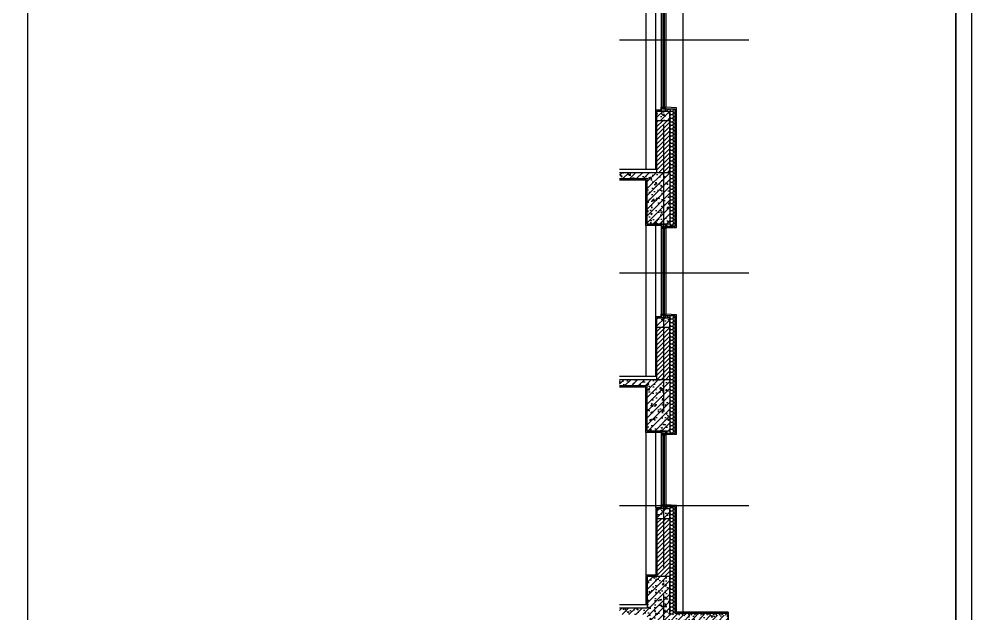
# Model space of a CAD drawing. Extents: x 39238 to 748440, y -374049 to 522939.
# Drawn here: x 733707 to 748440, y 217360 to 226562 of the extents above; entities that cross this region are included whole.
import ezdxf

# ---------------------------------------------------------------- set-up
doc = ezdxf.new("R2010")
doc.units = 0
doc.header["$LTSCALE"] = 1000
doc.header["$MEASUREMENT"] = 0
doc.linetypes.add('DOTE', pattern=[2.42, 2, -0.2, 0.02, -0.2])
for name, color, linetype in [('COLUMN', 9, 'Continuous'), ('DOTE', 1, 'DOTE'), ('Glass(玻璃)', 134, 'Continuous'), ('LINE_LOOK(看线)', 215, 'Continuous'), ('PUB_HATCH(详图填充)', 251, 'Continuous'), ('PUB_TITLE', 7, 'Continuous'), ('Steel(金属)', 151, 'Continuous'), ('WALL', 2, 'Continuous'), ('大样粉刷线', 43, 'Continuous')]:
    doc.layers.add(name, color=color, linetype=linetype)
pattern_1 = [(45, (845795.69, 376697.74), (-53.03301, 53.03301), []), (50, (845795.69, 376697.74), (215.17805, -18.82564), [22.5, -247.5]), (355, (845795.69, 376697.74), (-41.6254, 225.65764), [18, -198]), (100.4514, (845813.62, 376696.17), (173.55281, 206.83186), [19.12206, -210.34263]), (46.1842, (845795.69, 376757.74), (320.1723, -49.6557), [33.75, -371.25]), (96.6356, (845822.37, 376753.6), (280.3988, 292.23536), [28.6831, -315.5139]), (351.1842, (845795.7, 376757.74), (280.3986, 292.2356), [27, -297]), (21, (845825.69, 376742.74), (179.07212, -120.78567), [22.5, -247.5]), (326, (845825.69, 376742.74), (72.9946, 217.54501), [18, -198]), (71.4514, (845840.6, 376732.68), (252.0668, 96.75915), [19.12206, -210.34263]), (37.5, (845795.69, 376697.74), (3.647957, 99.868156), [0, -195.6, 0, -201, 0, -198.75]), (7.5, (845795.69, 376697.74), (78.92086, 118.323514), [0, -114.6, 0, -191.1, 0, -75.75]), (327.5, (845728.79, 376697.74), (160.14673, -6.76646), [0, -75, 0, -234, 0, -310.5]), (317.5, (845698.79, 376697.74), (174.95585, 30.0315), [0, -97.5, 0, -155.4, 0, -220.5])]
pattern_2 = [(45, (845795.69, 377497.74), (-53.03301, 53.03301), []), (50, (845795.69, 377497.74), (215.17805, -18.82564), [22.5, -247.5]), (355, (845795.69, 377497.74), (-41.6254, 225.65764), [18, -198]), (100.4514, (845813.62, 377496.17), (173.55281, 206.83186), [19.12206, -210.34263]), (46.1842, (845795.69, 377557.74), (320.1723, -49.6557), [33.75, -371.25]), (96.6356, (845822.37, 377553.6), (280.3988, 292.23536), [28.6831, -315.5139]), (351.1842, (845795.7, 377557.74), (280.3986, 292.2356), [27, -297]), (21, (845825.69, 377542.74), (179.07212, -120.78567), [22.5, -247.5]), (326, (845825.69, 377542.74), (72.9946, 217.54501), [18, -198]), (71.4514, (845840.6, 377532.68), (252.06679, 96.75915), [19.12206, -210.34263]), (37.5, (845795.69, 377497.74), (3.647957, 99.868156), [0, -195.6, 0, -201, 0, -198.75]), (7.5, (845795.69, 377497.74), (78.92086, 118.323514), [0, -114.6, 0, -191.1, 0, -75.75]), (327.5, (845728.79, 377497.74), (160.14673, -6.76646), [0, -75, 0, -234, 0, -310.5]), (317.5, (845698.79, 377497.74), (174.95585, 30.03149), [0, -97.5, 0, -155.4, 0, -220.5])]
pattern_3 = [(45, (845795.687, 377497.74), (-33.67596, 33.67596), [])]
pattern_4 = [(0, (845795.687, 377497.742), (47.625, 27.4963), [31.75, -63.5]), (120, (845795.687, 377497.742), (-47.6249943, 27.49631), [31.75, -63.5]), (60, (845795.687, 377497.742), (5.7e-06, 54.99261), [-63.5, 31.75])]

# ---------------------------------------------------------------- blocks, each defined once
blk = doc.blocks.new('A$C7CEB24DC')
at = {"layer": 'Steel(金属)'}
for p, q in [((-12, 60), (-35, 60)), ((-35, 0), (-35, 60)), ((35, 0), (-35, 0)), ((-17, 55), (-30, 55)), ((-30, 5), (-30, 55)), ((30, 5), (-30, 5)), ((-17, 55), (-17, 35)), ((17, 35), (-17, 35)), ((-12, 60), (-12, 40)), ((12, 40), (-12, 40)), ((12, 60), (12, 40)), ((35, 60), (12, 60)), ((17, 55), (17, 35)), ((30, 55), (17, 55)), ((30, 5), (30, 55)), ((35, 0), (35, 60))]:
    blk.add_line(p, q, dxfattribs=at)

msp = doc.modelspace()

# ---------------------------------------------------------------- hatches: boundary and pattern name
at = {"layer": 'PUB_HATCH(详图填充)'}
h = msp.add_hatch(dxfattribs=at)
h.set_pattern_fill('钢筋混凝土', color=256, scale=30, style=0)
h.set_pattern_definition(pattern_1)
h.paths.add_polyline_path([(743670, 225139), (743570, 225139), (743570, 224989), (743670, 224989)])
h.paths.add_polyline_path([(743670, 224989), (743770, 224989), (743770, 225139), (743670, 225139)])
h = msp.add_hatch(dxfattribs=at)
h.set_pattern_fill('HONEY', color=256, scale=20, style=0)
h.set_pattern_definition([(0, (845795.687, 376697.742), (47.625, 27.4963), [31.75, -63.5]), (120, (845795.687, 376697.742), (-47.6249943, 27.49631), [31.75, -63.5]), (60, (845795.687, 376697.742), (5.7e-06, 54.99261), [-63.5, 31.75])])
h.paths.add_polyline_path([(743770, 224189), (743770, 223389), (743705, 223389), (743705, 223359), (743850, 223359), (743850, 225169), (743705, 225169), (743705, 225139), (743770, 225139), (743770, 224989)])
h = msp.add_hatch(dxfattribs=at)
h.set_pattern_fill('ANSI31', color=256, scale=30, style=0)
h.set_pattern_definition([(45, (845795.687, 376697.74), (-33.67596, 33.67596), [])])
h.paths.add_polyline_path([(743770, 224989), (743670, 224989), (743670, 224189), (743770, 224189)])
h.paths.add_polyline_path([(743670, 224989), (743570, 224989), (743570, 224189), (743670, 224189)])
h = msp.add_hatch(dxfattribs=at)
h.set_pattern_fill('钢筋混凝土', color=256, scale=30, style=0)
h.set_pattern_definition(pattern_1)
h.paths.add_polyline_path([(743770, 224189), (742988, 224189), (742988, 224089), (743420, 224089), (743420, 223389), (743770, 223389)])
h = msp.add_hatch(dxfattribs=at)
h.set_pattern_fill('钢筋混凝土', color=256, scale=30, style=0)
h.set_pattern_definition(pattern_2)
h.paths.add_polyline_path([(743670, 221939), (743570, 221939), (743570, 221789), (743670, 221789)])
h.paths.add_polyline_path([(743770, 221939), (743670, 221939), (743670, 221789), (743770, 221789)])
h = msp.add_hatch(dxfattribs=at)
h.set_pattern_fill('HONEY', color=256, scale=20, style=0)
h.set_pattern_definition(pattern_4)
h.paths.add_polyline_path([(743770, 220989), (743770, 220189), (743705, 220189), (743705, 220159), (743850, 220159), (743850, 221969), (743705, 221969), (743705, 221939), (743770, 221939), (743770, 221789)])
h = msp.add_hatch(dxfattribs=at)
h.set_pattern_fill('ANSI31', color=256, scale=30, style=0)
h.set_pattern_definition(pattern_3)
h.paths.add_polyline_path([(743670, 220989), (743770, 220989), (743770, 221789), (743670, 221789)])
h.paths.add_polyline_path([(743670, 221789), (743570, 221789), (743570, 220989), (743670, 220989)])
h = msp.add_hatch(dxfattribs=at)
h.set_pattern_fill('钢筋混凝土', color=256, scale=30, style=0)
h.set_pattern_definition(pattern_2)
h.paths.add_polyline_path([(743770, 220989), (742988, 220989), (742988, 220889), (743420, 220889), (743420, 220189), (743770, 220189)])
h = msp.add_hatch(dxfattribs=at)
h.set_pattern_fill('钢筋混凝土', color=256, scale=30, style=0)
h.set_pattern_definition(pattern_2)
h.paths.add_polyline_path([(743570, 218839), (743670, 218839), (743670, 218989), (743570, 218989)])
h.paths.add_polyline_path([(743670, 218839), (743770, 218839), (743770, 218989), (743670, 218989)])
h = msp.add_hatch(dxfattribs=at)
h.set_pattern_fill('HONEY', color=256, scale=20, style=0)
h.set_pattern_definition(pattern_4)
h.paths.add_polyline_path([(744670, 217209), (744670, 217239), (743705, 217239), (743705, 217209)])
h.paths.add_polyline_path([(744670, 217339), (744670, 217369), (743850, 217369), (743850, 219019), (743705, 219019), (743705, 218989), (743770, 218989), (743770, 217339)])
h = msp.add_hatch(dxfattribs=at)
h.set_pattern_fill('ANSI31', color=256, scale=30, style=0)
h.set_pattern_definition(pattern_3)
h.paths.add_polyline_path([(743670, 218839), (743570, 218839), (743570, 217939), (743670, 217939)])
h.paths.add_polyline_path([(743770, 218839), (743670, 218839), (743670, 217939), (743770, 217939)])
h = msp.add_hatch(dxfattribs=at)
h.set_pattern_fill('钢筋混凝土', color=256, scale=30, style=0)
h.set_pattern_definition(pattern_2)
h.paths.add_polyline_path([(744670, 217239), (744670, 217339), (743770, 217339), (743770, 217939), (743420, 217939), (743420, 217451), (742988, 217451), (742988, 217351), (743420, 217351), (743420, 217239)])

# ---------------------------------------------------------------- linework, layer by layer
at = {"layer": 'COLUMN'}
for p, q in [((743570, 225139), (743770, 225139)), ((743570, 224989), (743570, 225139)), ((743770, 224989), (743770, 225139)), ((743770, 224989), (743570, 224989)), ((743570, 221939), (743770, 221939)), ((743570, 221789), (743570, 221939)), ((743770, 221789), (743770, 221939)), ((743770, 221789), (743570, 221789)), ((743570, 218989), (743770, 218989)), ((743570, 218989), (743570, 218839)), ((743770, 218839), (743770, 218989)), ((743570, 218839), (743770, 218839)), ((744670, 217389), (744670, 217189))]:
    msp.add_line(p, q, dxfattribs=at)
for points in [[(742988, 224189), (743770, 224189), (743770, 223389), (743420, 223389), (743420, 224089), (742988, 224089)], [(742988, 220989), (743770, 220989), (743770, 220189), (743420, 220189), (743420, 220889), (742988, 220889)], [(743770, 217339), (743770, 217939), (743420, 217939), (743420, 217451), (742988, 217451)]]:
    msp.add_lwpolyline(points, dxfattribs=at)
at = {"layer": 'DOTE', "linetype": 'DOTE'}
for p, q in [((743670, 239439), (743670, 214775)), ((742988, 226239), (745158, 226239)), ((742988, 222639), (745158, 222639)), ((742988, 219039), (745158, 219039))]:
    msp.add_line(p, q, dxfattribs=at)
at = {"layer": 'Glass(玻璃)'}
for p, q in [((743635, 227129), (743635, 225199)), ((743658, 227129, 0), (743658, 225179)), ((743658, 227129, 0), (743658, 225179)), ((743664, 227149, 0), (743664, 225179)), ((743676, 227149, 0), (743676, 225179)), ((743682, 227149, 0), (743682, 225199)), ((743705, 227129), (743705, 225199)), ((743664, 223349, 0), (743664, 221979)), ((743676, 223349, 0), (743676, 221979)), ((743682, 223349, 0), (743682, 221999)), ((743635, 223329), (743635, 221999)), ((743658, 223329, 0), (743658, 221979)), ((743658, 223329, 0), (743658, 221979)), ((743705, 223329), (743705, 221999)), ((743635, 220129), (743635, 219049)), ((743658, 220129, 0), (743658, 219029)), ((743658, 220129, 0), (743658, 219029)), ((743664, 220149, 0), (743664, 219029)), ((743676, 220149, 0), (743676, 219029)), ((743682, 220149, 0), (743682, 219049)), ((743705, 220129), (743705, 219049))]:
    msp.add_line(p, q, dxfattribs=at)
at = {"layer": 'LINE_LOOK(看线)'}
for p, q in [((743970, 234339), (743970, 217389)), ((743400, 229119, -32813), (743400, 224239)), ((743550, 225159), (743550, 227169)), ((743400, 223369), (743400, 221039)), ((743550, 221959), (743550, 223369)), ((743400, 220169), (743400, 217959)), ((743550, 219009), (743550, 220169))]:
    msp.add_line(p, q, dxfattribs=at)
at = {"layer": 'PUB_TITLE'}
msp.add_lwpolyline([(733590, 211630), (748440, 211630), (748440, 243155), (733590, 243155)], close=True, dxfattribs=at)
at = {"layer": 'PUB_TITLE', "const_width": 25}
msp.add_lwpolyline([(733840, 211880), (748190, 211880), (748190, 242530), (733840, 242530)], close=True, dxfattribs=at)
at = {"layer": 'WALL'}
for p, q in [((743570, 224189), (743570, 224989)), ((743770, 224189), (743770, 224989)), ((743570, 220989), (743570, 221789)), ((743770, 220989), (743770, 221789)), ((743570, 218839), (743570, 217939)), ((743770, 218839), (743770, 217939))]:
    msp.add_line(p, q, dxfattribs=at)
at = {"layer": '大样粉刷线'}
for p, q in [((743550, 225159), (743635, 225159)), ((743550, 224239), (743550, 225159)), ((743550, 221959), (743635, 221959)), ((743550, 221039), (743550, 221959)), ((743550, 219009), (743635, 219009)), ((743550, 219009), (743550, 217959))]:
    msp.add_line(p, q, dxfattribs=at)
for points in [[(743830, 223339), (743870, 223339), (743870, 225189), (743705, 225199)], [(743705, 223359), (743850, 223359), (743850, 225169), (743705, 225169)], [(742988, 224239), (743570, 224239)], [(743635, 223369), (743400, 223369), (743400, 224069), (742988, 224069)], [(743830, 223339), (743830, 223349), (743820, 223349), (743819, 223339)], [(743705, 223339), (743819, 223339)], [(743830, 220139), (743870, 220139), (743870, 221989), (743705, 221999)], [(743705, 220159), (743850, 220159), (743850, 221969), (743705, 221969)], [(742988, 221039), (743570, 221039)], [(743635, 220169), (743400, 220169), (743400, 220869), (742988, 220869)], [(743705, 220139), (743819, 220139)], [(743830, 220139), (743830, 220149), (743820, 220149), (743819, 220139)], [(744670, 217389), (743870, 217389), (743870, 219039), (743705, 219049)], [(744670, 217369), (743850, 217369), (743850, 219019), (743705, 219019)], [(743550, 217959), (743400, 217959), (743400, 217501)], [(743420, 217501), (742988, 217501)]]:
    msp.add_lwpolyline(points, dxfattribs=at)

# ---------------------------------------------------------------- block references
at = {"xscale": -1}
for p in [(743670, 225139), (743670, 221939), (743670, 218989)]:
    msp.add_blockref('A$C7CEB24DC', p, dxfattribs=at)
at = {"rotation": 180}
for p in [(743670, 223389), (743670, 220189)]:
    msp.add_blockref('A$C7CEB24DC', p, dxfattribs=at)

doc.saveas('drawing.dxf')
